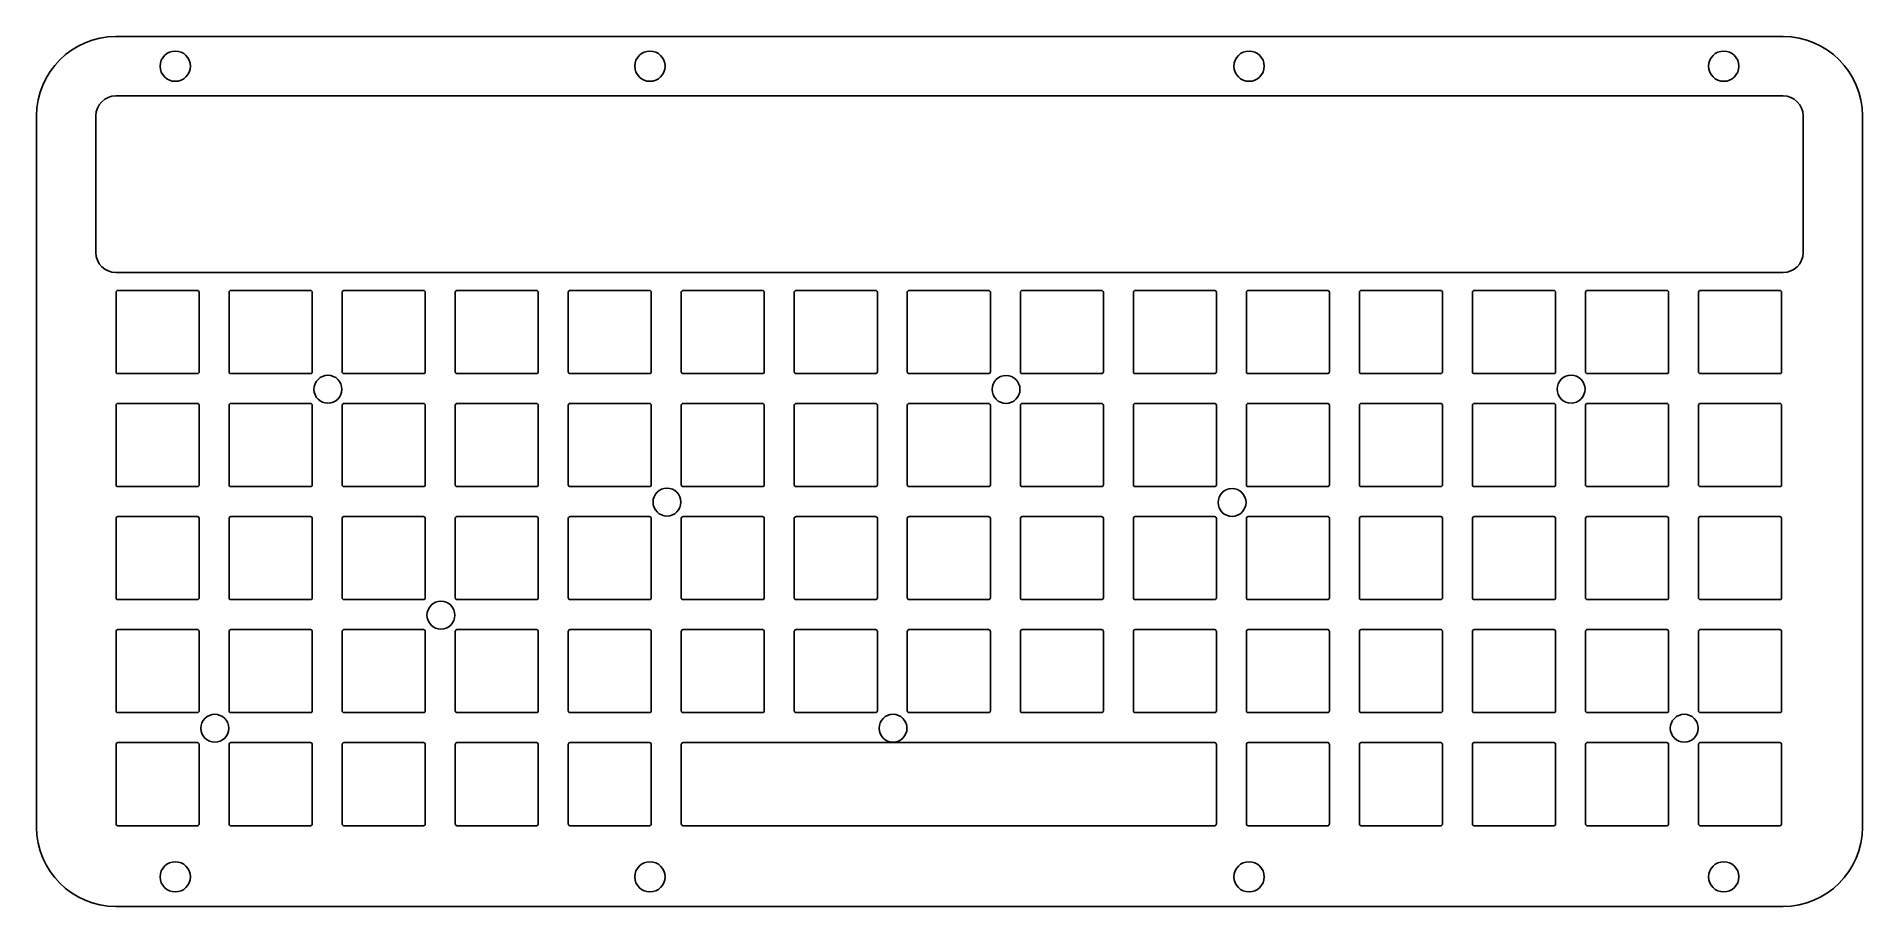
# Model space of a CAD drawing. Header units: millimetres. Extents: x 68 to 376, y -241 to -95.
import ezdxf

# ---------------------------------------------------------------- set-up
doc = ezdxf.new("R2010")
doc.units = ezdxf.units.MM
doc.layers.get('0').update_dxf_attribs({"linetype": 'CONTINUOUS'})

msp = doc.modelspace()

# ---------------------------------------------------------------- linework, layer by layer
for p, q in [((82.55, -94.57), (81.76, -94.57)), ((362.74, -94.57), (82.55, -94.57)), ((82.55, -104.57), (81.76, -104.57)), ((362.74, -104.57), (82.55, -104.57)), ((68.38, -107.95), (68.38, -109.54)), ((68.38, -109.54), (68.38, -227.81)), ((78.37, -107.95), (78.37, -109.54)), ((78.37, -130.97), (78.37, -109.54)), ((366.13, -107.95), (366.13, -130.97)), ((376.12, -227.81), (376.12, -107.95)), ((81.76, -134.35), (362.74, -134.35)), ((81.76, -134.35), (81.76, -134.35)), ((81.76, -134.95), (81.76, -134.95)), ((362.74, -134.35), (362.74, -134.35)), ((362.74, -134.95), (362.74, -134.95)), ((81.76, -241.19), (362.74, -241.19))]:
    msp.add_line(p, q)
for points in [[(82.09, -151.37, -0.414214), (81.79, -151.07), (81.79, -137.67, -0.414214), (82.09, -137.37), (95.49, -137.37, -0.414214), (95.79, -137.67), (95.79, -151.07, -0.414214), (95.49, -151.37)], [(101.14, -151.37, -0.414214), (100.84, -151.07), (100.84, -137.67, -0.414214), (101.14, -137.37), (114.54, -137.37, -0.414214), (114.84, -137.67), (114.84, -151.07, -0.414214), (114.54, -151.37)], [(120.19, -151.37, -0.414214), (119.89, -151.07), (119.89, -137.67, -0.414214), (120.19, -137.37), (133.59, -137.37, -0.414214), (133.89, -137.67), (133.89, -151.07, -0.414214), (133.59, -151.37)], [(139.24, -151.37, -0.414214), (138.94, -151.07), (138.94, -137.67, -0.414214), (139.24, -137.37), (152.64, -137.37, -0.414214), (152.94, -137.67), (152.94, -151.07, -0.414214), (152.64, -151.37)], [(158.29, -151.37, -0.414214), (157.99, -151.07), (157.99, -137.67, -0.414214), (158.29, -137.37), (171.69, -137.37, -0.414214), (171.99, -137.67), (171.99, -151.07, -0.414214), (171.69, -151.37)], [(177.34, -151.37, -0.414214), (177.04, -151.07), (177.04, -137.67, -0.414214), (177.34, -137.37), (190.74, -137.37, -0.414214), (191.04, -137.67), (191.04, -151.07, -0.414214), (190.74, -151.37)], [(196.39, -151.37, -0.414214), (196.09, -151.07), (196.09, -137.67, -0.414214), (196.39, -137.37), (209.79, -137.37, -0.414214), (210.09, -137.67), (210.09, -151.07, -0.414214), (209.79, -151.37)], [(215.44, -151.37, -0.414214), (215.14, -151.07), (215.14, -137.67, -0.414214), (215.44, -137.37), (228.84, -137.37, -0.414214), (229.14, -137.67), (229.14, -151.07, -0.414214), (228.84, -151.37)], [(234.49, -151.37, -0.414214), (234.19, -151.07), (234.19, -137.67, -0.414214), (234.49, -137.37), (247.89, -137.37, -0.414214), (248.19, -137.67), (248.19, -151.07, -0.414214), (247.89, -151.37)], [(253.54, -151.37, -0.414214), (253.24, -151.07), (253.24, -137.67, -0.414214), (253.54, -137.37), (266.94, -137.37, -0.414214), (267.24, -137.67), (267.24, -151.07, -0.414214), (266.94, -151.37)], [(272.59, -151.37, -0.414214), (272.29, -151.07), (272.29, -137.67, -0.414214), (272.59, -137.37), (285.99, -137.37, -0.414214), (286.29, -137.67), (286.29, -151.07, -0.414214), (285.99, -151.37)], [(291.64, -151.37, -0.414214), (291.34, -151.07), (291.34, -137.67, -0.414214), (291.64, -137.37), (305.04, -137.37, -0.414214), (305.34, -137.67), (305.34, -151.07, -0.414214), (305.04, -151.37)], [(310.69, -151.37, -0.414214), (310.39, -151.07), (310.39, -137.67, -0.414214), (310.69, -137.37), (324.09, -137.37, -0.414214), (324.39, -137.67), (324.39, -151.07, -0.414214), (324.09, -151.37)], [(329.74, -151.37, -0.414214), (329.44, -151.07), (329.44, -137.67, -0.414214), (329.74, -137.37), (343.14, -137.37, -0.414214), (343.44, -137.67), (343.44, -151.07, -0.414214), (343.14, -151.37)], [(348.79, -151.37, -0.414214), (348.49, -151.07), (348.49, -137.67, -0.414214), (348.79, -137.37), (362.19, -137.37, -0.414214), (362.49, -137.67), (362.49, -151.07, -0.414214), (362.19, -151.37)], [(82.09, -170.42, -0.414214), (81.79, -170.12), (81.79, -156.72, -0.414214), (82.09, -156.42), (95.49, -156.42, -0.414214), (95.79, -156.72), (95.79, -170.12, -0.414214), (95.49, -170.42)], [(101.14, -170.42, -0.414214), (100.84, -170.12), (100.84, -156.72, -0.414214), (101.14, -156.42), (114.54, -156.42, -0.414214), (114.84, -156.72), (114.84, -170.12, -0.414214), (114.54, -170.42)], [(120.19, -170.42, -0.414214), (119.89, -170.12), (119.89, -156.72, -0.414214), (120.19, -156.42), (133.59, -156.42, -0.414214), (133.89, -156.72), (133.89, -170.12, -0.414214), (133.59, -170.42)], [(139.24, -170.42, -0.414214), (138.94, -170.12), (138.94, -156.72, -0.414214), (139.24, -156.42), (152.64, -156.42, -0.414214), (152.94, -156.72), (152.94, -170.12, -0.414214), (152.64, -170.42)], [(158.29, -170.42, -0.414214), (157.99, -170.12), (157.99, -156.72, -0.414214), (158.29, -156.42), (171.69, -156.42, -0.414214), (171.99, -156.72), (171.99, -170.12, -0.414214), (171.69, -170.42)], [(177.34, -170.42, -0.414214), (177.04, -170.12), (177.04, -156.72, -0.414214), (177.34, -156.42), (190.74, -156.42, -0.414214), (191.04, -156.72), (191.04, -170.12, -0.414214), (190.74, -170.42)], [(196.39, -170.42, -0.414214), (196.09, -170.12), (196.09, -156.72, -0.414214), (196.39, -156.42), (209.79, -156.42, -0.414214), (210.09, -156.72), (210.09, -170.12, -0.414214), (209.79, -170.42)], [(215.44, -170.42, -0.414214), (215.14, -170.12), (215.14, -156.72, -0.414214), (215.44, -156.42), (228.84, -156.42, -0.414214), (229.14, -156.72), (229.14, -170.12, -0.414214), (228.84, -170.42)], [(234.49, -170.42, -0.414214), (234.19, -170.12), (234.19, -156.72, -0.414214), (234.49, -156.42), (247.89, -156.42, -0.414214), (248.19, -156.72), (248.19, -170.12, -0.414214), (247.89, -170.42)], [(253.54, -170.42, -0.414214), (253.24, -170.12), (253.24, -156.72, -0.414214), (253.54, -156.42), (266.94, -156.42, -0.414214), (267.24, -156.72), (267.24, -170.12, -0.414214), (266.94, -170.42)], [(272.59, -170.42, -0.414214), (272.29, -170.12), (272.29, -156.72, -0.414214), (272.59, -156.42), (285.99, -156.42, -0.414214), (286.29, -156.72), (286.29, -170.12, -0.414214), (285.99, -170.42)], [(291.64, -170.42, -0.414214), (291.34, -170.12), (291.34, -156.72, -0.414214), (291.64, -156.42), (305.04, -156.42, -0.414214), (305.34, -156.72), (305.34, -170.12, -0.414214), (305.04, -170.42)], [(310.69, -170.42, -0.414214), (310.39, -170.12), (310.39, -156.72, -0.414214), (310.69, -156.42), (324.09, -156.42, -0.414214), (324.39, -156.72), (324.39, -170.12, -0.414214), (324.09, -170.42)], [(329.74, -170.42, -0.414214), (329.44, -170.12), (329.44, -156.72, -0.414214), (329.74, -156.42), (343.14, -156.42, -0.414214), (343.44, -156.72), (343.44, -170.12, -0.414214), (343.14, -170.42)], [(348.79, -170.42, -0.414214), (348.49, -170.12), (348.49, -156.72, -0.414214), (348.79, -156.42), (362.19, -156.42, -0.414214), (362.49, -156.72), (362.49, -170.12, -0.414214), (362.19, -170.42)], [(82.09, -189.47, -0.414214), (81.79, -189.17), (81.79, -175.77, -0.414214), (82.09, -175.47), (95.49, -175.47, -0.414214), (95.79, -175.77), (95.79, -189.17, -0.414214), (95.49, -189.47)], [(101.14, -189.47, -0.414214), (100.84, -189.17), (100.84, -175.77, -0.414214), (101.14, -175.47), (114.54, -175.47, -0.414214), (114.84, -175.77), (114.84, -189.17, -0.414214), (114.54, -189.47)], [(120.19, -189.47, -0.414214), (119.89, -189.17), (119.89, -175.77, -0.414214), (120.19, -175.47), (133.59, -175.47, -0.414214), (133.89, -175.77), (133.89, -189.17, -0.414214), (133.59, -189.47)], [(139.24, -189.47, -0.414214), (138.94, -189.17), (138.94, -175.77, -0.414214), (139.24, -175.47), (152.64, -175.47, -0.414214), (152.94, -175.77), (152.94, -189.17, -0.414214), (152.64, -189.47)], [(158.29, -189.47, -0.414214), (157.99, -189.17), (157.99, -175.77, -0.414214), (158.29, -175.47), (171.69, -175.47, -0.414214), (171.99, -175.77), (171.99, -189.17, -0.414214), (171.69, -189.47)], [(177.34, -189.47, -0.414214), (177.04, -189.17), (177.04, -175.77, -0.414214), (177.34, -175.47), (190.74, -175.47, -0.414214), (191.04, -175.77), (191.04, -189.17, -0.414214), (190.74, -189.47)], [(196.39, -189.47, -0.414214), (196.09, -189.17), (196.09, -175.77, -0.414214), (196.39, -175.47), (209.79, -175.47, -0.414214), (210.09, -175.77), (210.09, -189.17, -0.414214), (209.79, -189.47)], [(215.44, -189.47, -0.414214), (215.14, -189.17), (215.14, -175.77, -0.414214), (215.44, -175.47), (228.84, -175.47, -0.414214), (229.14, -175.77), (229.14, -189.17, -0.414214), (228.84, -189.47)], [(234.49, -189.47, -0.414214), (234.19, -189.17), (234.19, -175.77, -0.414214), (234.49, -175.47), (247.89, -175.47, -0.414214), (248.19, -175.77), (248.19, -189.17, -0.414214), (247.89, -189.47)], [(253.54, -189.47, -0.414214), (253.24, -189.17), (253.24, -175.77, -0.414214), (253.54, -175.47), (266.94, -175.47, -0.414214), (267.24, -175.77), (267.24, -189.17, -0.414214), (266.94, -189.47)], [(272.59, -189.47, -0.414214), (272.29, -189.17), (272.29, -175.77, -0.414214), (272.59, -175.47), (285.99, -175.47, -0.414214), (286.29, -175.77), (286.29, -189.17, -0.414214), (285.99, -189.47)], [(291.64, -189.47, -0.414214), (291.34, -189.17), (291.34, -175.77, -0.414214), (291.64, -175.47), (305.04, -175.47, -0.414214), (305.34, -175.77), (305.34, -189.17, -0.414214), (305.04, -189.47)], [(310.69, -189.47, -0.414214), (310.39, -189.17), (310.39, -175.77, -0.414214), (310.69, -175.47), (324.09, -175.47, -0.414214), (324.39, -175.77), (324.39, -189.17, -0.414214), (324.09, -189.47)], [(329.74, -189.47, -0.414214), (329.44, -189.17), (329.44, -175.77, -0.414214), (329.74, -175.47), (343.14, -175.47, -0.414214), (343.44, -175.77), (343.44, -189.17, -0.414214), (343.14, -189.47)], [(348.79, -189.47, -0.414214), (348.49, -189.17), (348.49, -175.77, -0.414214), (348.79, -175.47), (362.19, -175.47, -0.414214), (362.49, -175.77), (362.49, -189.17, -0.414214), (362.19, -189.47)], [(82.09, -208.52, -0.414214), (81.79, -208.22), (81.79, -194.82, -0.414214), (82.09, -194.52), (95.49, -194.52, -0.414214), (95.79, -194.82), (95.79, -208.22, -0.414214), (95.49, -208.52)], [(101.14, -208.52, -0.414214), (100.84, -208.22), (100.84, -194.82, -0.414214), (101.14, -194.52), (114.54, -194.52, -0.414214), (114.84, -194.82), (114.84, -208.22, -0.414214), (114.54, -208.52)], [(120.19, -208.52, -0.414214), (119.89, -208.22), (119.89, -194.82, -0.414214), (120.19, -194.52), (133.59, -194.52, -0.414214), (133.89, -194.82), (133.89, -208.22, -0.414214), (133.59, -208.52)], [(139.24, -208.52, -0.414214), (138.94, -208.22), (138.94, -194.82, -0.414214), (139.24, -194.52), (152.64, -194.52, -0.414214), (152.94, -194.82), (152.94, -208.22, -0.414214), (152.64, -208.52)], [(158.29, -208.52, -0.414214), (157.99, -208.22), (157.99, -194.82, -0.414214), (158.29, -194.52), (171.69, -194.52, -0.414214), (171.99, -194.82), (171.99, -208.22, -0.414214), (171.69, -208.52)], [(177.34, -208.52, -0.414214), (177.04, -208.22), (177.04, -194.82, -0.414214), (177.34, -194.52), (190.74, -194.52, -0.414214), (191.04, -194.82), (191.04, -208.22, -0.414214), (190.74, -208.52)], [(196.39, -208.52, -0.414214), (196.09, -208.22), (196.09, -194.82, -0.414214), (196.39, -194.52), (209.79, -194.52, -0.414214), (210.09, -194.82), (210.09, -208.22, -0.414214), (209.79, -208.52)], [(215.44, -208.52, -0.414214), (215.14, -208.22), (215.14, -194.82, -0.414214), (215.44, -194.52), (228.84, -194.52, -0.414214), (229.14, -194.82), (229.14, -208.22, -0.414214), (228.84, -208.52)], [(234.49, -208.52, -0.414214), (234.19, -208.22), (234.19, -194.82, -0.414214), (234.49, -194.52), (247.89, -194.52, -0.414214), (248.19, -194.82), (248.19, -208.22, -0.414214), (247.89, -208.52)], [(253.54, -208.52, -0.414214), (253.24, -208.22), (253.24, -194.82, -0.414214), (253.54, -194.52), (266.94, -194.52, -0.414214), (267.24, -194.82), (267.24, -208.22, -0.414214), (266.94, -208.52)], [(272.59, -208.52, -0.414214), (272.29, -208.22), (272.29, -194.82, -0.414214), (272.59, -194.52), (285.99, -194.52, -0.414214), (286.29, -194.82), (286.29, -208.22, -0.414214), (285.99, -208.52)], [(291.64, -208.52, -0.414214), (291.34, -208.22), (291.34, -194.82, -0.414214), (291.64, -194.52), (305.04, -194.52, -0.414214), (305.34, -194.82), (305.34, -208.22, -0.414214), (305.04, -208.52)], [(310.69, -208.52, -0.414214), (310.39, -208.22), (310.39, -194.82, -0.414214), (310.69, -194.52), (324.09, -194.52, -0.414214), (324.39, -194.82), (324.39, -208.22, -0.414214), (324.09, -208.52)], [(329.74, -208.52, -0.414214), (329.44, -208.22), (329.44, -194.82, -0.414214), (329.74, -194.52), (343.14, -194.52, -0.414214), (343.44, -194.82), (343.44, -208.22, -0.414214), (343.14, -208.52)], [(348.79, -208.52, -0.414214), (348.49, -208.22), (348.49, -194.82, -0.414214), (348.79, -194.52), (362.19, -194.52, -0.414214), (362.49, -194.82), (362.49, -208.22, -0.414214), (362.19, -208.52)], [(82.09, -227.57, -0.414214), (81.79, -227.27), (81.79, -213.87, -0.414214), (82.09, -213.57), (95.49, -213.57, -0.414214), (95.79, -213.87), (95.79, -227.27, -0.414214), (95.49, -227.57)], [(101.14, -227.57, -0.414214), (100.84, -227.27), (100.84, -213.87, -0.414214), (101.14, -213.57), (114.54, -213.57, -0.414214), (114.84, -213.87), (114.84, -227.27, -0.414214), (114.54, -227.57)], [(120.19, -227.57, -0.414214), (119.89, -227.27), (119.89, -213.87, -0.414214), (120.19, -213.57), (133.59, -213.57, -0.414214), (133.89, -213.87), (133.89, -227.27, -0.414214), (133.59, -227.57)], [(139.24, -227.57, -0.414214), (138.94, -227.27), (138.94, -213.87, -0.414214), (139.24, -213.57), (152.64, -213.57, -0.414214), (152.94, -213.87), (152.94, -227.27, -0.414214), (152.64, -227.57)], [(158.29, -227.57, -0.414214), (157.99, -227.27), (157.99, -213.87, -0.414214), (158.29, -213.57), (171.69, -213.57, -0.414214), (171.99, -213.87), (171.99, -227.27, -0.414214), (171.69, -227.57)], [(177.34, -227.57), (266.94, -227.57, 0.414214), (267.24, -227.27), (267.24, -213.87, 0.414214), (266.94, -213.57), (177.34, -213.57, 0.414214), (177.04, -213.87), (177.04, -227.27, 0.414214)], [(272.59, -227.57, -0.414214), (272.29, -227.27), (272.29, -213.87, -0.414214), (272.59, -213.57), (285.99, -213.57, -0.414214), (286.29, -213.87), (286.29, -227.27, -0.414214), (285.99, -227.57)], [(291.64, -227.57, -0.414214), (291.34, -227.27), (291.34, -213.87, -0.414214), (291.64, -213.57), (305.04, -213.57, -0.414214), (305.34, -213.87), (305.34, -227.27, -0.414214), (305.04, -227.57)], [(310.69, -227.57, -0.414214), (310.39, -227.27), (310.39, -213.87, -0.414214), (310.69, -213.57), (324.09, -213.57, -0.414214), (324.39, -213.87), (324.39, -227.27, -0.414214), (324.09, -227.57)], [(329.74, -227.57, -0.414214), (329.44, -227.27), (329.44, -213.87, -0.414214), (329.74, -213.57), (343.14, -213.57, -0.414214), (343.44, -213.87), (343.44, -227.27, -0.414214), (343.14, -227.57)], [(348.79, -227.57, -0.414214), (348.49, -227.27), (348.49, -213.87, -0.414214), (348.79, -213.57), (362.19, -213.57, -0.414214), (362.49, -213.87), (362.49, -227.27, -0.414214), (362.19, -227.57)]]:
    msp.add_lwpolyline(points, format="xyb", close=True)
for centre, radius in [((91.76, -99.57), 2.55), ((171.76, -99.57), 2.55), ((272.74, -99.57), 2.55), ((352.74, -99.57), 2.55), ((117.48, -154.01), 2.35), ((231.78, -154.05), 2.35), ((327.02, -154), 2.35), ((174.63, -173.04), 2.35), ((269.88, -173.1), 2.35), ((136.53, -192.09), 2.35), ((98.43, -211.14), 2.35), ((212.73, -211.14), 2.35), ((346.08, -211.14), 2.35), ((91.76, -236.19), 2.55), ((171.76, -236.19), 2.55), ((272.74, -236.19), 2.55), ((352.74, -236.19), 2.55)]:
    msp.add_circle(centre, radius)
for centre, radius, start, end in [((81.76, -107.95), 13.38, 90, 180), ((362.74, -107.95), 13.38, 0, 90), ((81.76, -107.95), 3.38, 90, 180), ((362.74, -107.95), 3.38, 0, 90), ((81.76, -130.97), 3.38, 180, 270), ((362.74, -130.97), 3.38, -89.9983, 0), ((81.76, -227.81), 13.38, 180, 270), ((362.74, -227.81), 13.38, -90, 0)]:
    msp.add_arc(centre, radius, start, end)

doc.saveas('drawing.dxf')
